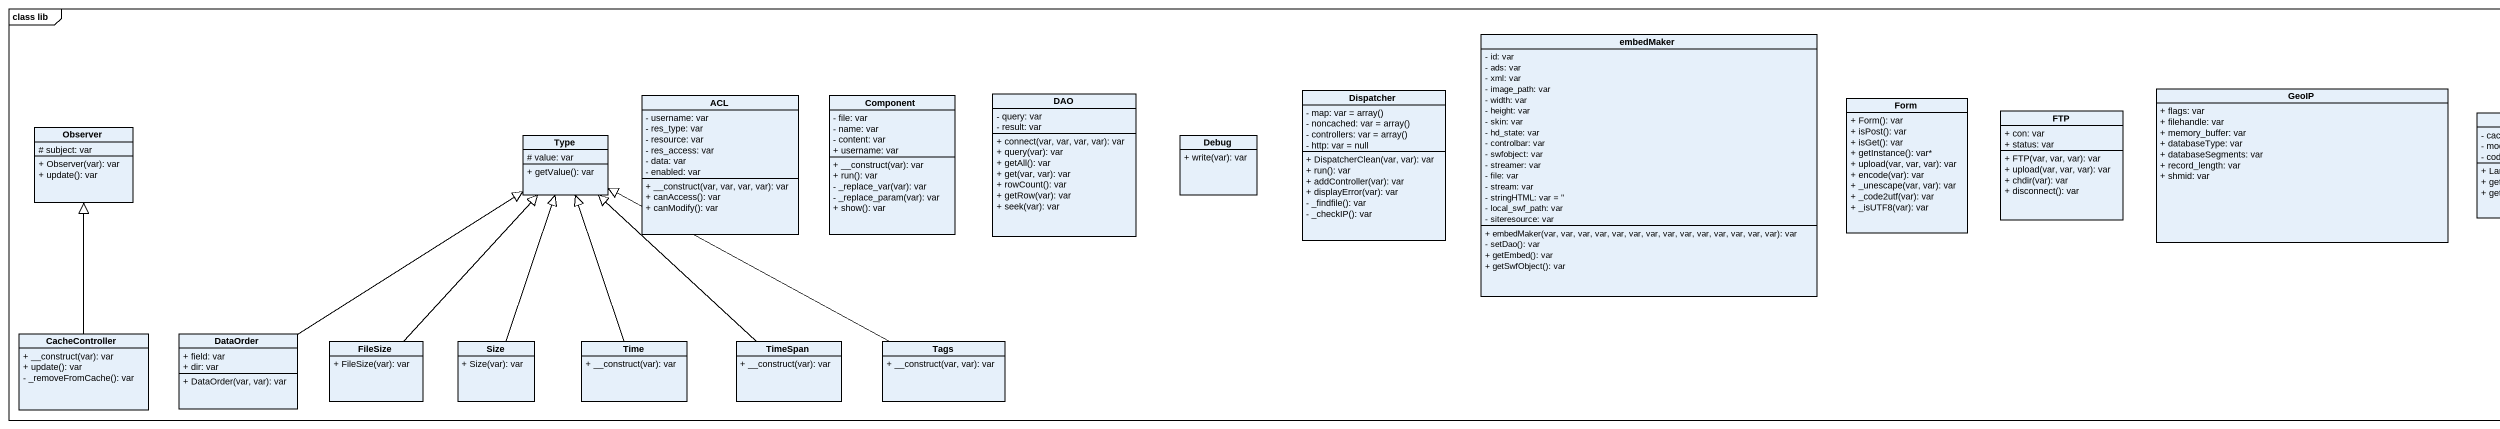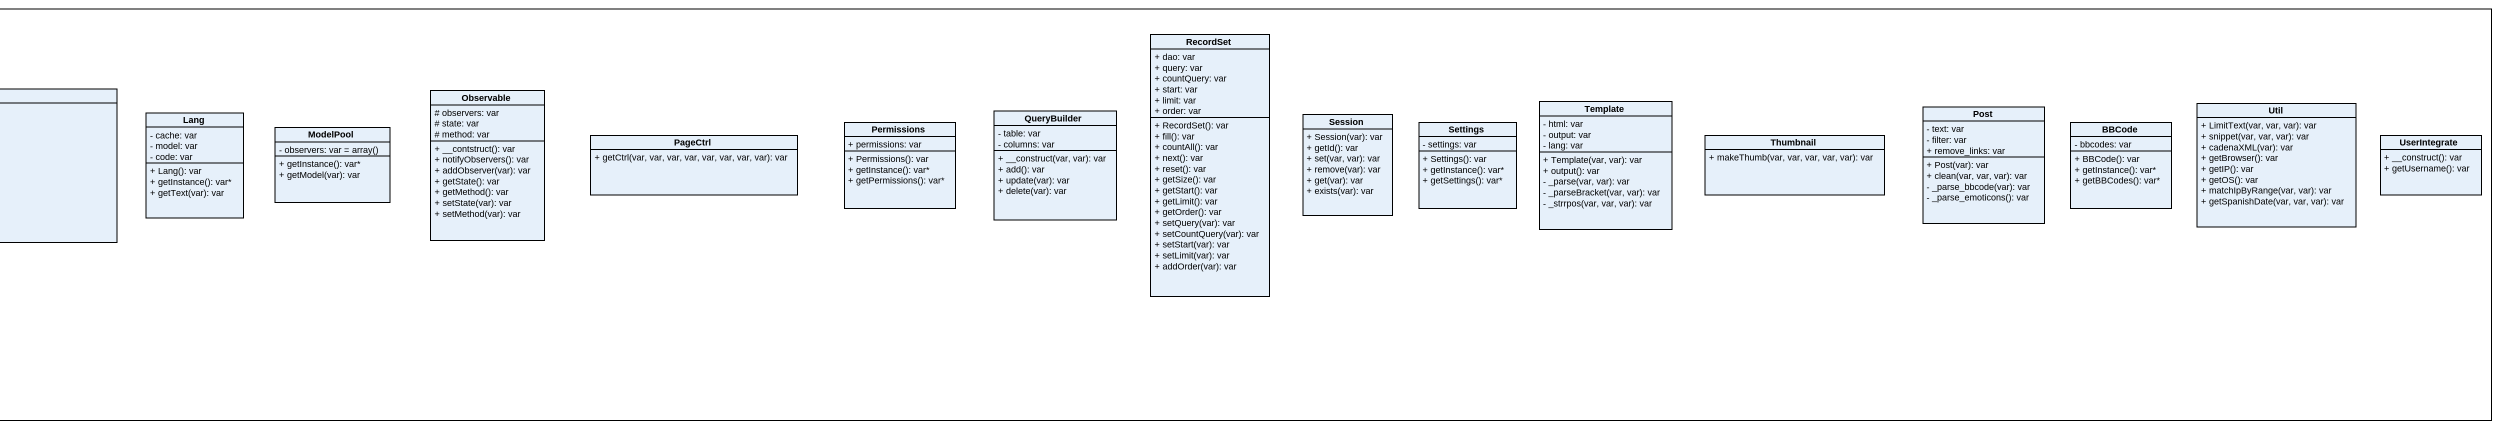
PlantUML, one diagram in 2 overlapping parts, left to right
@startuml
mainframe class lib
hide circle
hide empty members
skinparam classAttributeIconSize 0
class embedMaker {
  - id: var
  - ads: var
  - xml: var
  - image_path: var
  - width: var
  - height: var
  - skin: var
  - hd_state: var
  - controlbar: var
  - swfobject: var
  - streamer: var
  - file: var
  - stream: var
  - stringHTML: var = ''
  - local_swf_path: var
  - siteresource: var
  + embedMaker(var, var, var, var, var, var, var, var, var, var, var, var, var, var): var
  - setDao(): var
  + getEmbed(): var
  + getSwfObject(): var
}
class RecordSet {
  + dao: var
  + query: var
  + countQuery: var
  + start: var
  + limit: var
  + order: var
  + RecordSet(): var
  + fill(): var
  + countAll(): var
  + next(): var
  + reset(): var
  + getSize(): var
  + getStart(): var
  + getLimit(): var
  + getOrder(): var
  + setQuery(var): var
  + setCountQuery(var): var
  + setStart(var): var
  + setLimit(var): var
  + addOrder(var): var
}
class ACL {
  - username: var
  - res_type: var
  - resource: var
  - res_access: var
  - data: var
  - enabled: var
  + __construct(var, var, var, var): var
  + canAccess(): var
  + canModify(): var
}
class "Component" as Component_ {
  - file: var
  - name: var
  - content: var
  + username: var
  + __construct(var): var
  + run(): var
  - _replace_var(var): var
  - _replace_param(var): var
  + show(): var
}
class DAO {
  - query: var
  - result: var
  + connect(var, var, var, var): var
  + query(var): var
  + getAll(): var
  + get(var, var): var
  + rowCount(): var
  + getRow(var): var
  + seek(var): var
}
class Dispatcher {
  {field} - map: var = array()
  {field} - noncached: var = array()
  {field} - controllers: var = array()
  - http: var = null
  + DispatcherClean(var, var): var
  + run(): var
  + addController(var): var
  + displayError(var): var
  - _findfile(): var
  - _checkIP(): var
}
class Form {
  + Form(): var
  + isPost(): var
  + isGet(): var
  + getInstance(): var*
  + upload(var, var, var): var
  + encode(var): var
  + _unescape(var, var): var
  + _code2utf(var): var
  + _isUTF8(var): var
}
class GeoIP {
  + flags: var
  + filehandle: var
  + memory_buffer: var
  + databaseType: var
  + databaseSegments: var
  + record_length: var
  + shmid: var
}
class Observable {
  # observers: var
  # state: var
  # method: var
  + __contstruct(): var
  + notifyObservers(): var
  + addObserver(var): var
  + getState(): var
  + getMethod(): var
  + setState(var): var
  + setMethod(var): var
}
class Template {
  - html: var
  - output: var
  - lang: var
  + Template(var, var): var
  + output(): var
  - _parse(var, var): var
  - _parseBracket(var, var): var
  - _strrpos(var, var, var): var
}
class Post {
  - text: var
  - filter: var
  + remove_links: var
  + Post(var): var
  + clean(var, var, var): var
  - _parse_bbcode(var): var
  - _parse_emoticons(): var
}
class Util {
  + LimitText(var, var, var): var
  + snippet(var, var, var): var
  + cadenaXML(var): var
  + getBrowser(): var
  + getIP(): var
  + getOS(): var
  + matchIpByRange(var, var): var
  + getSpanishDate(var, var, var): var
}
class Observer {
  # subject: var
  + Observer(var): var
  + update(): var
}
class Type {
  # value: var
  + getValue(): var
}
class Debug {
  + write(var): var
}
class FTP {
  + con: var
  + status: var
  + FTP(var, var, var): var
  + upload(var, var, var): var
  + chdir(var): var
  + disconnect(): var
}
class Lang {
  - cache: var
  - model: var
  - code: var
  + Lang(): var
  + getInstance(): var*
  + getText(var): var
}
class ModelPool {
  {field} - observers: var = array()
  + getInstance(): var*
  + getModel(var): var
}
class PageCtrl {
  + getCtrl(var, var, var, var, var, var, var, var): var
}
class Permissions {
  + permissions: var
  + Permissions(): var
  + getInstance(): var*
  + getPermissions(): var*
}
class QueryBuilder {
  - table: var
  - columns: var
  + __construct(var, var): var
  + add(): var
  + update(var): var
  + delete(var): var
}
class Session {
  + Session(var): var
  + getId(): var
  + set(var, var): var
  + remove(var): var
  + get(var): var
  + exists(var): var
}
class Settings {
  - settings: var
  + Settings(): var
  + getInstance(): var*
  + getSettings(): var*
}
class Thumbnail {
  + makeThumb(var, var, var, var, var): var
}
class BBCode {
  - bbcodes: var
  + BBCode(): var
  + getInstance(): var*
  + getBBCodes(): var*
}
class UserIntegrate {
  + __construct(): var
  + getUsername(): var
}
class CacheController {
  + __construct(var): var
  + update(): var
  - _removeFromCache(): var
}
class DataOrder {
  + field: var
  + dir: var
  + DataOrder(var, var): var
}
class FileSize {
  + FileSize(var): var
}
class Size {
  + Size(var): var
}
class Time {
  + __construct(var): var
}
class TimeSpan {
  + __construct(var): var
}
class Tags {
  + __construct(var, var): var
}
CacheController -up-|> Observer
DataOrder -up-|> Type
FileSize -up-|> Type
Size -up-|> Type
Time -up-|> Type
TimeSpan -up-|> Type
Tags -left-|> Type
@enduml
